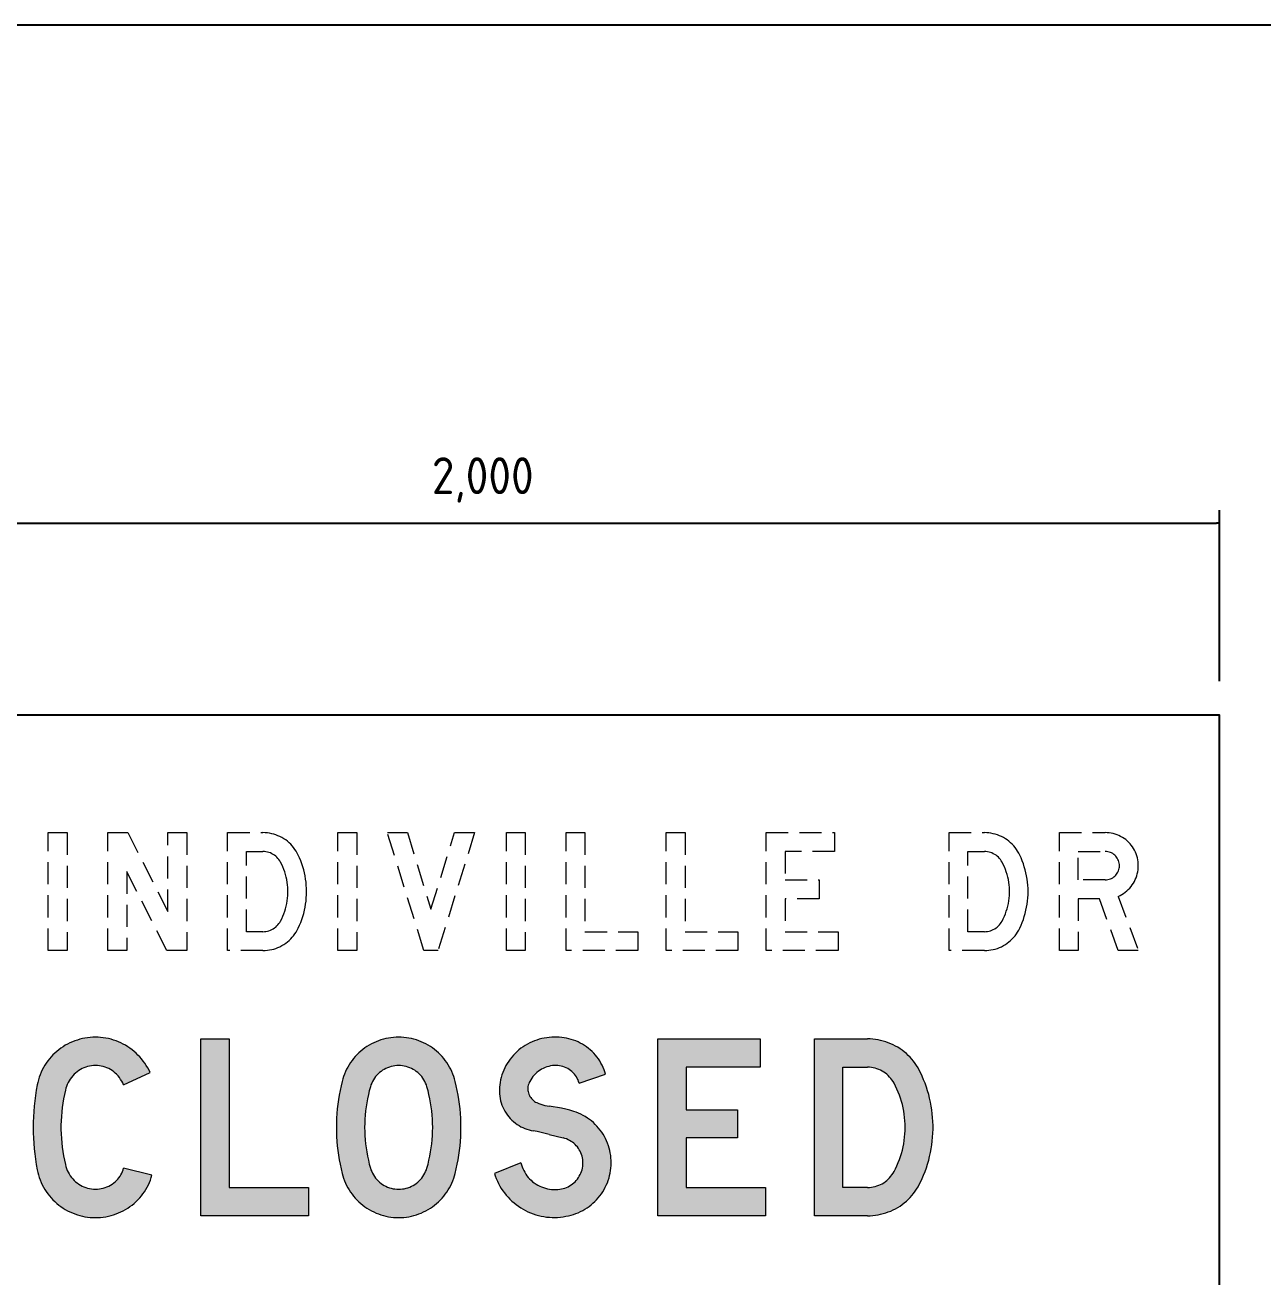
# Model space of a CAD drawing. Extents: x 0 to 420, y 0 to 297.
# Drawn here: x 211.3 to 295.3, y 207.5 to 292.5 of the extents above; entities that cross this region are included whole.
import ezdxf
from ezdxf.enums import TextEntityAlignment as Align

# ---------------------------------------------------------------- set-up
doc = ezdxf.new("R2010")
doc.units = 0
doc.header["$LTSCALE"] = 12
doc.header["$MEASUREMENT"] = 0
doc.header["$PDSIZE"] = 4
doc.linetypes.add('HIDDEN2', pattern=[0.1875, 0.125, -0.0625])
doc.layers.get('0').update_dxf_attribs({"linetype": 'CONTINUOUS'})
doc.layers.get('DEFPOINTS').update_dxf_attribs({"linetype": 'CONTINUOUS'})
for name, color, linetype in [('L25', 1, 'CONTINUOUS'), ('L35', 3, 'CONTINUOUS'), ('T25', 1, 'CONTINUOUS'), ('TBLK18', 4, 'CONTINUOUS'), ('TBLK25', 1, 'CONTINUOUS'), ('TBLK35', 3, 'CONTINUOUS'), ('TBLK50', 7, 'CONTINUOUS')]:
    doc.layers.add(name, color=color, linetype=linetype)
doc.styles.add('ISO', font='iso')
doc.dimstyles.new('SIGNSDIM-20', dxfattribs={"dimtxt": 2.5, "dimasz": 0.2, "dimexe": 1.5, "dimexo": 2, "dimgap": 1.5, "dimtad": 1, "dimdec": 0, "dimlfac": 20, "dimrnd": 1, "dimdsep": 46, "dimlunit": 6, "dimtxsty": 'ISO', "dimblk": 'SGNDIM', "dimcen": 2.5, "dimse1": 1, "dimse2": 1, "dimadec": 0, "dimazin": 0, "dimtfac": 1, "dimtdec": 0, "dimtix": 1, "dimtmove": 0, "dimatfit": 3, "dimldrblk": 'SGNDIM', "dimfxl": 0, "dimtolj": 1, "dimtzin": 0, "dimarcsym": 0})

# ---------------------------------------------------------------- blocks, each defined once
blk = doc.blocks.new('SGNDIM')
for p, q in [((0, 4.5), (0, -4.5)), ((0, 0), (-1, 0))]:
    blk.add_line(p, q)
blk = doc.blocks.new('*D52')
at = {"layer": 'DEFPOINTS', "color": 0}
for p in [(292.34, 258.688), (192.34, 245.688), (292.34, 245.688)]:
    blk.add_point(p, dxfattribs=at)
at = {"layer": 'T25', "color": 0, "lineweight": -2}
blk.add_line((192.54, 258.688), (292.14, 258.688), dxfattribs=at)
at = {"layer": 'T25', "color": 0, "lineweight": -2, "xscale": 0.2, "yscale": 0.2, "zscale": 0.2, "rotation": 180}
blk.add_blockref('SGNDIM', (192.34, 258.688), dxfattribs=at)
at = {"layer": 'T25', "color": 0, "lineweight": -2, "xscale": 0.2, "yscale": 0.2, "zscale": 0.2}
blk.add_blockref('SGNDIM', (292.34, 258.688), dxfattribs=at)
at = {"layer": 'T25', "color": 0, "insert": (242.34, 261.626), "char_height": 2.5, "attachment_point": 5, "style": 'ISO'}
blk.add_mtext('\\A1;2,000', dxfattribs=at)
blk = doc.blocks.new('A3BBLK')
at = {"layer": 'TBLK50'}
blk.add_line((415.5, 292.5), (13, 292.5), dxfattribs=at)
blk = doc.blocks.new('a3_in_vtblk_trial')
blk.add_blockref('A3BBLK', (0, 0))
at = {"layer": 'TBLK18', "style": 'ISO'}
blk.add_attdef('MR_DIRECTORATE', text='', height=1.5, dxfattribs=at).set_placement((381.5, 67.119), align=Align.CENTER)
for tag, p in [('STREET_NAME', (355.514, 61.1)), ('SUBURB_POSTCODE', (388.488, 61.1)), ('TELEPHONE_NO.', (368.306, 58.836)), ('FAX_NO.', (393.555, 58.836))]:
    blk.add_attdef(tag, p, '', height=1.5, dxfattribs=at)
at = {"layer": 'TBLK25', "style": 'ISO'}
for tag, height, p in [('MR_BRANCH', 2, (381.5, 64.199)), ('ROAD_SECTION', 1.75, (384.5, 29.162)), ('SLK', 1.75, (384.5, 26.108)), ('CHAINAGE', 1.75, (384.5, 19.205)), ('DRG_TYPE_03', 1.75, (360.514, 11.498)), ('DRG_TYPE_02', 1.75, (360.514, 8.361)), ('DRG_TYPE_01', 1.75, (360.3, 5.421))]:
    blk.add_attdef(tag, text='', height=height, dxfattribs=at).set_placement(p, align=Align.CENTER)
for tag, p, height in [('FILE_NUMBER', (371.773, 53.237), 2.5), ('DESIGNED_/_DRAWN', (371.773, 48.487), 2), ('DATE', (405.683, 48.487), 2), ('VERIFIED', (371.773, 43.487), 2), ('DATE', (405.683, 43.404), 2), ('APPROVED', (371.773, 38.487), 2), ('DATE', (405.683, 38.392), 2), ('LOCAL_AUTHORITY', (370.48, 16.733), 1.25)]:
    blk.add_attdef(tag, p, '', height=height, dxfattribs=at)
at = {"layer": 'TBLK35', "style": 'ISO', "width": 0.9}
for tag, p in [('ROAD_PROJECT&NUMBER', (384.5, 32.231)), ('DRAWING_DESCRIPTION', (384.5, 22.288))]:
    blk.add_attdef(tag, text='', height=2.5, dxfattribs=at).set_placement(p, align=Align.CENTER)
at = {"layer": 'TBLK50', "style": 'ISO'}
blk.add_attdef('DRG_NUMBER', (370.5, 6.021), '', height=5, dxfattribs=at)

msp = doc.modelspace()

# ---------------------------------------------------------------- hatches: boundary and pattern name
at = {"layer": 'L25'}
h = msp.add_hatch(color=256, dxfattribs=at)
h.paths.add_polyline_path([(223.205, 223.691), (225.12, 223.691), (225.12, 213.613), (230.521, 213.613), (230.521, 211.692), (223.205, 211.692)])
h.paths.add_polyline_path([(254.225, 223.691), (261.183, 223.691), (261.183, 221.775), (256.147, 221.775), (256.147, 218.89), (259.625, 218.89), (259.625, 216.974), (256.147, 216.974), (256.147, 213.613), (261.541, 213.613), (261.541, 211.692), (254.225, 211.692)])
h.paths.add_polyline_path([(216.047, 223.814), (215.865, 223.809), (215.689, 223.797), (215.513, 223.779), (215.336, 223.75), (215.16, 223.714), (214.99, 223.673), (214.819, 223.62), (214.649, 223.568), (214.484, 223.497), (214.32, 223.427), (214.161, 223.35), (214.003, 223.262), (213.85, 223.168), (213.703, 223.068), (213.562, 222.962), (213.421, 222.851), (213.286, 222.733), (213.162, 222.61), (213.039, 222.475), (212.921, 222.339), (212.81, 222.198), (212.704, 222.052), (212.61, 221.905), (212.516, 221.746), (212.434, 221.587), (212.357, 221.429), (212.287, 221.258), (212.228, 221.094), (212.175, 220.923), (212.128, 220.747), (212.087, 220.571), (212.028, 220.218), (211.969, 219.86), (211.922, 219.501), (211.887, 219.137), (211.858, 218.778), (211.834, 218.414), (211.823, 218.056), (211.817, 217.691), (211.823, 217.333), (211.834, 216.969), (211.858, 216.61), (211.887, 216.246), (211.922, 215.887), (211.969, 215.529), (212.028, 215.17), (212.087, 214.812), (212.128, 214.636), (212.175, 214.465), (212.228, 214.295), (212.287, 214.125), (212.357, 213.96), (212.434, 213.795), (212.516, 213.637), (212.61, 213.484), (212.704, 213.331), (212.81, 213.184), (212.921, 213.043), (213.039, 212.908), (213.162, 212.779), (213.286, 212.655), (213.421, 212.532), (213.562, 212.42), (213.703, 212.315), (213.85, 212.215), (214.003, 212.121), (214.161, 212.038), (214.32, 211.956), (214.484, 211.886), (214.649, 211.821), (214.819, 211.762), (214.99, 211.715), (215.16, 211.668), (215.336, 211.633), (215.513, 211.609), (215.689, 211.586), (215.865, 211.574), (216.047, 211.574), (216.224, 211.574), (216.4, 211.586), (216.582, 211.609), (216.759, 211.633), (216.929, 211.668), (217.105, 211.715), (217.276, 211.762), (217.446, 211.821), (217.611, 211.886), (217.775, 211.956), (217.934, 212.038), (218.087, 212.121), (218.239, 212.215), (218.386, 212.315), (218.533, 212.42), (218.668, 212.532), (218.803, 212.655), (218.933, 212.779), (219.05, 212.908), (219.168, 213.043), (219.274, 213.184), (219.373, 213.325), (219.473, 213.478), (219.556, 213.631), (219.638, 213.79), (219.714, 213.948), (219.779, 214.113), (219.832, 214.283), (219.885, 214.454), (217.963, 214.935), (217.928, 214.818), (217.887, 214.7), (217.84, 214.589), (217.781, 214.483), (217.716, 214.377), (217.646, 214.277), (217.569, 214.183), (217.487, 214.095), (217.387, 214.001), (217.287, 213.919), (217.176, 213.842), (217.064, 213.772), (216.947, 213.707), (216.823, 213.649), (216.7, 213.602), (216.57, 213.566), (216.441, 213.537), (216.312, 213.513), (216.177, 213.496), (216.047, 213.496), (215.912, 213.496), (215.783, 213.513), (215.648, 213.537), (215.519, 213.566), (215.389, 213.602), (215.266, 213.649), (215.148, 213.707), (215.031, 213.772), (214.913, 213.842), (214.808, 213.919), (214.702, 214.001), (214.608, 214.095), (214.514, 214.195), (214.42, 214.301), (214.338, 214.412), (214.267, 214.53), (214.196, 214.653), (214.138, 214.777), (214.085, 214.906), (214.044, 215.041), (214.008, 215.17), (213.944, 215.464), (213.885, 215.758), (213.832, 216.052), (213.791, 216.352), (213.762, 216.645), (213.738, 216.945), (213.721, 217.245), (213.709, 217.544), (213.709, 217.844), (213.721, 218.144), (213.738, 218.438), (213.762, 218.737), (213.791, 219.037), (213.832, 219.331), (213.885, 219.625), (213.944, 219.918), (214.008, 220.212), (214.044, 220.347), (214.085, 220.477), (214.138, 220.606), (214.196, 220.735), (214.267, 220.853), (214.338, 220.97), (214.42, 221.082), (214.514, 221.194), (214.608, 221.293), (214.702, 221.382), (214.808, 221.47), (214.913, 221.546), (215.031, 221.617), (215.148, 221.681), (215.266, 221.734), (215.389, 221.781), (215.519, 221.822), (215.648, 221.852), (215.783, 221.875), (215.912, 221.887), (216.047, 221.893), (216.177, 221.887), (216.312, 221.875), (216.441, 221.852), (216.57, 221.822), (216.7, 221.781), (216.823, 221.734), (216.947, 221.681), (217.064, 221.617), (217.176, 221.546), (217.287, 221.47), (217.387, 221.382), (217.487, 221.293), (217.581, 221.188), (217.675, 221.076), (217.757, 220.953), (217.834, 220.829), (217.904, 220.706), (217.963, 220.571), (219.761, 221.411), (219.685, 221.576), (219.597, 221.734), (219.497, 221.893), (219.397, 222.046), (219.291, 222.193), (219.18, 222.334), (219.056, 222.475), (218.933, 222.604), (218.803, 222.733), (218.668, 222.851), (218.533, 222.962), (218.386, 223.068), (218.239, 223.168), (218.087, 223.262), (217.934, 223.35), (217.775, 223.427), (217.611, 223.497), (217.446, 223.568), (217.276, 223.62), (217.105, 223.673), (216.929, 223.714), (216.759, 223.75), (216.582, 223.779), (216.4, 223.797), (216.224, 223.809)])
h.paths.add_polyline_path([(236.632, 221.893), (236.503, 221.887), (236.373, 221.875), (236.25, 221.852), (236.126, 221.822), (236.003, 221.787), (235.88, 221.74), (235.762, 221.693), (235.651, 221.628), (235.539, 221.564), (235.433, 221.487), (235.333, 221.411), (235.239, 221.323), (235.151, 221.229), (235.069, 221.135), (234.992, 221.029), (234.922, 220.923), (234.857, 220.812), (234.804, 220.694), (234.751, 220.577), (234.716, 220.453), (234.64, 220.183), (234.575, 219.913), (234.516, 219.636), (234.464, 219.36), (234.422, 219.084), (234.387, 218.808), (234.358, 218.532), (234.34, 218.25), (234.328, 217.973), (234.322, 217.691), (234.328, 217.415), (234.34, 217.133), (234.358, 216.857), (234.387, 216.575), (234.422, 216.299), (234.464, 216.023), (234.516, 215.746), (234.575, 215.476), (234.64, 215.2), (234.716, 214.935), (234.751, 214.812), (234.804, 214.695), (234.857, 214.577), (234.922, 214.465), (234.992, 214.354), (235.069, 214.254), (235.151, 214.154), (235.239, 214.06), (235.333, 213.978), (235.433, 213.895), (235.539, 213.819), (235.651, 213.754), (235.762, 213.696), (235.88, 213.643), (236.003, 213.596), (236.126, 213.56), (236.25, 213.531), (236.373, 213.513), (236.503, 213.496), (236.632, 213.496), (236.761, 213.496), (236.89, 213.513), (237.014, 213.531), (237.137, 213.56), (237.261, 213.596), (237.384, 213.643), (237.502, 213.696), (237.613, 213.754), (237.725, 213.819), (237.831, 213.895), (237.93, 213.978), (238.025, 214.06), (238.113, 214.154), (238.195, 214.254), (238.271, 214.354), (238.342, 214.465), (238.406, 214.577), (238.459, 214.695), (238.512, 214.812), (238.553, 214.935), (238.624, 215.2), (238.689, 215.476), (238.747, 215.746), (238.8, 216.023), (238.841, 216.299), (238.877, 216.575), (238.906, 216.857), (238.924, 217.133), (238.935, 217.415), (238.941, 217.691), (238.935, 217.973), (238.924, 218.25), (238.906, 218.532), (238.877, 218.808), (238.841, 219.084), (238.8, 219.36), (238.747, 219.636), (238.689, 219.913), (238.624, 220.183), (238.553, 220.453), (238.512, 220.577), (238.459, 220.694), (238.406, 220.812), (238.342, 220.923), (238.271, 221.029), (238.195, 221.135), (238.113, 221.229), (238.025, 221.323), (237.93, 221.411), (237.831, 221.487), (237.725, 221.564), (237.613, 221.628), (237.502, 221.693), (237.384, 221.74), (237.261, 221.787), (237.137, 221.822), (237.014, 221.852), (236.89, 221.875), (236.761, 221.887)], flags=16)
h.paths.add_polyline_path([(236.632, 223.814), (236.456, 223.809), (236.285, 223.797), (236.109, 223.779), (235.933, 223.756), (235.762, 223.72), (235.592, 223.679), (235.427, 223.626), (235.263, 223.573), (235.098, 223.509), (234.94, 223.438), (234.781, 223.356), (234.628, 223.274), (234.481, 223.18), (234.334, 223.08), (234.193, 222.98), (234.058, 222.868), (233.929, 222.751), (233.805, 222.627), (233.682, 222.498), (233.57, 222.369), (233.465, 222.228), (233.359, 222.087), (233.265, 221.94), (233.177, 221.787), (233.094, 221.634), (233.024, 221.476), (232.953, 221.311), (232.895, 221.147), (232.842, 220.982), (232.795, 220.812), (232.718, 220.506), (232.654, 220.201), (232.595, 219.889), (232.542, 219.578), (232.501, 219.266), (232.466, 218.949), (232.436, 218.637), (232.419, 218.326), (232.407, 218.009), (232.401, 217.691), (232.407, 217.38), (232.419, 217.063), (232.436, 216.745), (232.466, 216.434), (232.501, 216.122), (232.542, 215.811), (232.595, 215.5), (232.654, 215.188), (232.718, 214.877), (232.795, 214.571), (232.842, 214.407), (232.895, 214.236), (232.953, 214.072), (233.024, 213.913), (233.094, 213.754), (233.177, 213.596), (233.265, 213.449), (233.359, 213.302), (233.465, 213.155), (233.57, 213.02), (233.682, 212.885), (233.805, 212.755), (233.929, 212.638), (234.058, 212.52), (234.193, 212.409), (234.334, 212.303), (234.481, 212.203), (234.628, 212.115), (234.781, 212.027), (234.94, 211.95), (235.098, 211.88), (235.263, 211.815), (235.427, 211.756), (235.592, 211.709), (235.762, 211.668), (235.933, 211.633), (236.109, 211.604), (236.285, 211.586), (236.456, 211.574), (236.632, 211.574), (236.808, 211.574), (236.984, 211.586), (237.155, 211.604), (237.331, 211.633), (237.502, 211.668), (237.672, 211.709), (237.836, 211.756), (238.001, 211.815), (238.166, 211.88), (238.324, 211.95), (238.483, 212.027), (238.636, 212.115), (238.783, 212.203), (238.929, 212.303), (239.07, 212.409), (239.206, 212.52), (239.335, 212.638), (239.458, 212.755), (239.582, 212.885), (239.693, 213.02), (239.799, 213.155), (239.905, 213.302), (239.999, 213.449), (240.087, 213.596), (240.169, 213.754), (240.246, 213.913), (240.31, 214.072), (240.369, 214.236), (240.422, 214.407), (240.469, 214.571), (240.545, 214.877), (240.61, 215.188), (240.669, 215.5), (240.722, 215.811), (240.763, 216.122), (240.798, 216.434), (240.827, 216.745), (240.845, 217.063), (240.857, 217.38), (240.863, 217.691), (240.857, 218.009), (240.845, 218.326), (240.827, 218.637), (240.798, 218.949), (240.763, 219.266), (240.722, 219.578), (240.669, 219.889), (240.61, 220.201), (240.545, 220.506), (240.469, 220.812), (240.422, 220.982), (240.369, 221.147), (240.31, 221.311), (240.246, 221.476), (240.169, 221.634), (240.087, 221.787), (239.999, 221.94), (239.905, 222.087), (239.799, 222.228), (239.693, 222.369), (239.582, 222.498), (239.458, 222.627), (239.335, 222.751), (239.206, 222.868), (239.07, 222.98), (238.929, 223.08), (238.783, 223.18), (238.636, 223.274), (238.483, 223.356), (238.324, 223.438), (238.166, 223.509), (238.001, 223.573), (237.836, 223.626), (237.672, 223.679), (237.502, 223.72), (237.331, 223.756), (237.155, 223.779), (236.984, 223.797), (236.808, 223.809)])
h.paths.add_polyline_path([(248.884, 220.694), (250.682, 221.293), (250.635, 221.452), (250.576, 221.605), (250.511, 221.758), (250.441, 221.91), (250.365, 222.052), (250.282, 222.198), (250.188, 222.334), (250.088, 222.469), (249.988, 222.598), (249.877, 222.721), (249.759, 222.839), (249.636, 222.951), (249.512, 223.056), (249.377, 223.156), (249.242, 223.25), (249.101, 223.338), (248.96, 223.415), (248.813, 223.491), (248.66, 223.556), (248.508, 223.615), (248.349, 223.667), (248.19, 223.709), (248.026, 223.75), (247.867, 223.773), (247.703, 223.797), (247.538, 223.809), (247.368, 223.814), (247.203, 223.814), (247.033, 223.809), (246.856, 223.797), (246.686, 223.779), (246.516, 223.75), (246.345, 223.714), (246.175, 223.673), (246.01, 223.62), (245.846, 223.562), (245.687, 223.497), (245.528, 223.427), (245.376, 223.344), (245.223, 223.256), (245.076, 223.162), (244.935, 223.062), (244.8, 222.951), (244.671, 222.839), (244.547, 222.716), (244.424, 222.592), (244.312, 222.463), (244.2, 222.322), (244.101, 222.181), (244.006, 222.034), (243.918, 221.887), (243.842, 221.734), (243.766, 221.576), (243.701, 221.411), (243.642, 221.252), (243.589, 221.082), (243.548, 220.917), (243.513, 220.747), (243.489, 220.571), (243.472, 220.418), (243.466, 220.265), (243.466, 220.112), (243.472, 219.96), (243.489, 219.807), (243.519, 219.654), (243.548, 219.501), (243.595, 219.354), (243.642, 219.207), (243.701, 219.066), (243.771, 218.925), (243.842, 218.79), (243.924, 218.661), (244.012, 218.532), (244.106, 218.414), (244.212, 218.297), (244.318, 218.185), (244.435, 218.085), (244.553, 217.985), (244.676, 217.897), (244.806, 217.815), (244.935, 217.738), (245.064, 217.674), (245.199, 217.615), (245.34, 217.562), (245.481, 217.521), (245.622, 217.48), (245.763, 217.45), (246.04, 217.403), (246.31, 217.345), (246.58, 217.28), (246.845, 217.215), (247.327, 217.086), (247.803, 216.974), (247.914, 216.945), (248.026, 216.904), (248.132, 216.857), (248.237, 216.81), (248.337, 216.745), (248.431, 216.681), (248.525, 216.61), (248.608, 216.534), (248.69, 216.451), (248.766, 216.363), (248.837, 216.269), (248.895, 216.169), (248.954, 216.07), (249.001, 215.964), (249.042, 215.852), (249.078, 215.746), (249.107, 215.629), (249.125, 215.517), (249.136, 215.4), (249.136, 215.282), (249.136, 215.17), (249.125, 215.053), (249.107, 214.935), (249.078, 214.818), (249.042, 214.706), (249.001, 214.595), (248.954, 214.489), (248.895, 214.383), (248.831, 214.283), (248.766, 214.189), (248.69, 214.095), (248.608, 214.007), (248.519, 213.931), (248.431, 213.854), (248.331, 213.784), (248.231, 213.719), (248.132, 213.666), (248.02, 213.613), (247.908, 213.572), (247.797, 213.537), (247.679, 213.513), (247.567, 213.496), (247.426, 213.478), (247.285, 213.472), (247.144, 213.472), (247.003, 213.484), (246.868, 213.502), (246.727, 213.525), (246.592, 213.56), (246.463, 213.602), (246.328, 213.649), (246.204, 213.707), (246.075, 213.772), (245.957, 213.842), (245.84, 213.925), (245.728, 214.007), (245.622, 214.101), (245.523, 214.201), (245.429, 214.301), (245.34, 214.412), (245.264, 214.524), (245.188, 214.647), (245.123, 214.771), (245.058, 214.894), (245.005, 215.024), (244.964, 215.159), (244.929, 215.294), (243.131, 214.571), (243.19, 214.395), (243.254, 214.219), (243.331, 214.048), (243.413, 213.878), (243.501, 213.713), (243.601, 213.555), (243.707, 213.396), (243.813, 213.243), (243.93, 213.096), (244.059, 212.955), (244.189, 212.82), (244.324, 212.691), (244.465, 212.567), (244.612, 212.45), (244.765, 212.344), (244.917, 212.238), (245.082, 212.138), (245.246, 212.05), (245.411, 211.968), (245.587, 211.897), (245.763, 211.827), (245.94, 211.768), (246.122, 211.715), (246.304, 211.674), (246.486, 211.639), (246.674, 211.609), (246.862, 211.592), (247.044, 211.58), (247.233, 211.58), (247.421, 211.586), (247.609, 211.604), (247.797, 211.621), (247.979, 211.657), (248.167, 211.692), (248.331, 211.733), (248.496, 211.786), (248.655, 211.839), (248.813, 211.903), (248.972, 211.974), (249.125, 212.05), (249.272, 212.138), (249.418, 212.232), (249.56, 212.326), (249.695, 212.432), (249.824, 212.544), (249.947, 212.661), (250.071, 212.785), (250.182, 212.914), (250.288, 213.043), (250.394, 213.184), (250.488, 213.325), (250.576, 213.472), (250.658, 213.625), (250.729, 213.778), (250.799, 213.936), (250.858, 214.095), (250.911, 214.26), (250.952, 214.424), (250.993, 214.595), (251.023, 214.765), (251.04, 214.935), (251.058, 215.106), (251.058, 215.276), (251.058, 215.447), (251.046, 215.617), (251.029, 215.787), (250.999, 215.958), (250.964, 216.122), (250.923, 216.293), (250.87, 216.451), (250.817, 216.616), (250.746, 216.775), (250.676, 216.927), (250.594, 217.08), (250.511, 217.227), (250.417, 217.368), (250.318, 217.509), (250.206, 217.644), (250.094, 217.774), (249.977, 217.897), (249.853, 218.015), (249.718, 218.126), (249.583, 218.226), (249.448, 218.326), (249.301, 218.42), (249.154, 218.502), (249.001, 218.585), (248.843, 218.655), (248.684, 218.72), (248.525, 218.773), (248.249, 218.855), (247.973, 218.925), (247.691, 218.99), (247.415, 219.049), (247.127, 219.096), (246.845, 219.131), (246.704, 219.155), (246.557, 219.184), (246.416, 219.219), (246.275, 219.266), (246.14, 219.313), (246.004, 219.372), (245.928, 219.413), (245.852, 219.46), (245.781, 219.513), (245.711, 219.578), (245.652, 219.642), (245.599, 219.713), (245.546, 219.783), (245.505, 219.866), (245.47, 219.948), (245.44, 220.03), (245.423, 220.118), (245.405, 220.206), (245.399, 220.295), (245.405, 220.389), (245.411, 220.477), (245.429, 220.565), (245.458, 220.647), (245.487, 220.729), (245.528, 220.812), (245.593, 220.923), (245.664, 221.035), (245.74, 221.141), (245.828, 221.235), (245.916, 221.329), (246.016, 221.417), (246.116, 221.499), (246.228, 221.57), (246.339, 221.64), (246.451, 221.699), (246.574, 221.752), (246.692, 221.793), (246.821, 221.828), (246.945, 221.858), (247.074, 221.881), (247.203, 221.893), (247.321, 221.893), (247.438, 221.893), (247.556, 221.875), (247.673, 221.852), (247.785, 221.822), (247.897, 221.787), (248.002, 221.74), (248.108, 221.687), (248.208, 221.623), (248.302, 221.558), (248.396, 221.482), (248.478, 221.399), (248.561, 221.311), (248.631, 221.217), (248.696, 221.123), (248.754, 221.017), (248.807, 220.912), (248.848, 220.806)])
h.paths.add_polyline_path([(268.463, 213.613), (266.783, 213.613), (266.783, 221.775), (268.463, 221.775), (268.593, 221.769), (268.722, 221.758), (268.845, 221.734), (268.974, 221.705), (269.098, 221.67), (269.221, 221.623), (269.339, 221.57), (269.45, 221.511), (269.562, 221.446), (269.674, 221.376), (269.774, 221.293), (269.868, 221.205), (269.962, 221.111), (270.044, 221.017), (270.12, 220.912), (270.197, 220.806), (270.261, 220.694), (270.361, 220.494), (270.455, 220.295), (270.543, 220.089), (270.626, 219.877), (270.702, 219.666), (270.767, 219.454), (270.826, 219.237), (270.873, 219.019), (270.92, 218.802), (270.955, 218.585), (270.978, 218.361), (271.002, 218.138), (271.014, 217.915), (271.014, 217.691), (271.014, 217.468), (271.002, 217.245), (270.978, 217.021), (270.955, 216.804), (270.92, 216.581), (270.873, 216.363), (270.826, 216.146), (270.767, 215.929), (270.702, 215.717), (270.626, 215.505), (270.543, 215.3), (270.455, 215.094), (270.361, 214.888), (270.261, 214.695), (270.197, 214.583), (270.12, 214.471), (270.044, 214.371), (269.962, 214.271), (269.868, 214.177), (269.774, 214.095), (269.674, 214.013), (269.562, 213.936), (269.45, 213.872), (269.339, 213.813), (269.221, 213.76), (269.098, 213.719), (268.974, 213.678), (268.845, 213.649), (268.722, 213.631), (268.593, 213.619)], flags=16)
h.paths.add_polyline_path([(268.463, 211.692), (264.861, 211.692), (264.861, 223.691), (268.463, 223.691), (268.64, 223.691), (268.822, 223.679), (268.998, 223.656), (269.174, 223.626), (269.351, 223.591), (269.527, 223.55), (269.697, 223.497), (269.868, 223.438), (270.038, 223.368), (270.197, 223.297), (270.361, 223.215), (270.514, 223.127), (270.667, 223.027), (270.814, 222.927), (270.955, 222.815), (271.096, 222.698), (271.225, 222.575), (271.354, 222.451), (271.472, 222.316), (271.589, 222.175), (271.695, 222.034), (271.795, 221.881), (271.889, 221.728), (271.977, 221.576), (272.06, 221.411), (272.171, 221.17), (272.271, 220.929), (272.371, 220.682), (272.459, 220.43), (272.541, 220.177), (272.612, 219.924), (272.677, 219.666), (272.735, 219.407), (272.782, 219.143), (272.823, 218.884), (272.859, 218.62), (272.882, 218.355), (272.9, 218.091), (272.906, 217.827), (272.906, 217.562), (272.9, 217.298), (272.882, 217.027), (272.859, 216.763), (272.823, 216.504), (272.782, 216.24), (272.735, 215.981), (272.677, 215.723), (272.612, 215.464), (272.541, 215.206), (272.459, 214.953), (272.371, 214.706), (272.271, 214.459), (272.171, 214.213), (272.06, 213.972), (271.977, 213.813), (271.889, 213.654), (271.795, 213.502), (271.695, 213.355), (271.589, 213.208), (271.472, 213.073), (271.354, 212.938), (271.225, 212.808), (271.096, 212.685), (270.955, 212.573), (270.814, 212.462), (270.667, 212.356), (270.514, 212.262), (270.361, 212.174), (270.197, 212.091), (270.038, 212.015), (269.868, 211.95), (269.697, 211.886), (269.527, 211.839), (269.351, 211.792), (269.174, 211.756), (268.998, 211.727), (268.822, 211.709), (268.64, 211.698)])

# ---------------------------------------------------------------- linework, layer by layer
at = {"color": 3, "lineweight": 0}
for points in [[(216.047, 223.814), (215.865, 223.809), (215.689, 223.797), (215.513, 223.779), (215.336, 223.75), (215.16, 223.714), (214.99, 223.673), (214.819, 223.62), (214.649, 223.568), (214.484, 223.497), (214.32, 223.427), (214.161, 223.35), (214.003, 223.262), (213.85, 223.168), (213.703, 223.068), (213.562, 222.962), (213.421, 222.851), (213.286, 222.733), (213.162, 222.61), (213.039, 222.475), (212.921, 222.339), (212.81, 222.198), (212.704, 222.052), (212.61, 221.905), (212.516, 221.746), (212.434, 221.587), (212.357, 221.429), (212.287, 221.258), (212.228, 221.094), (212.175, 220.923), (212.128, 220.747), (212.087, 220.571), (212.028, 220.218), (211.969, 219.86), (211.922, 219.501), (211.887, 219.137), (211.858, 218.778), (211.834, 218.414), (211.823, 218.056), (211.817, 217.691), (211.823, 217.333), (211.834, 216.969), (211.858, 216.61), (211.887, 216.246), (211.922, 215.887), (211.969, 215.529), (212.028, 215.17), (212.087, 214.812), (212.128, 214.636), (212.175, 214.465), (212.228, 214.295), (212.287, 214.125), (212.357, 213.96), (212.434, 213.795), (212.516, 213.637), (212.61, 213.484), (212.704, 213.331), (212.81, 213.184), (212.921, 213.043), (213.039, 212.908), (213.162, 212.779), (213.286, 212.655), (213.421, 212.532), (213.562, 212.42), (213.703, 212.315), (213.85, 212.215), (214.003, 212.121), (214.161, 212.038), (214.32, 211.956), (214.484, 211.886), (214.649, 211.821), (214.819, 211.762), (214.99, 211.715), (215.16, 211.668), (215.336, 211.633), (215.513, 211.609), (215.689, 211.586), (215.865, 211.574), (216.047, 211.574), (216.224, 211.574), (216.4, 211.586), (216.582, 211.609), (216.759, 211.633), (216.929, 211.668), (217.105, 211.715), (217.276, 211.762), (217.446, 211.821), (217.611, 211.886), (217.775, 211.956), (217.934, 212.038), (218.087, 212.121), (218.239, 212.215), (218.386, 212.315), (218.533, 212.42), (218.668, 212.532), (218.803, 212.655), (218.933, 212.779), (219.05, 212.908), (219.168, 213.043), (219.274, 213.184), (219.373, 213.325), (219.473, 213.478), (219.556, 213.631), (219.638, 213.79), (219.714, 213.948), (219.779, 214.113), (219.832, 214.283), (219.885, 214.454), (217.963, 214.935)], [(218.803, 222.733), (218.668, 222.851), (218.533, 222.962), (218.386, 223.068), (218.239, 223.168), (218.087, 223.262), (217.934, 223.35), (217.775, 223.427), (217.611, 223.497), (217.446, 223.568), (217.276, 223.62), (217.105, 223.673), (216.929, 223.714), (216.759, 223.75), (216.582, 223.779), (216.4, 223.797), (216.224, 223.809), (216.047, 223.814)], [(223.205, 223.691), (225.12, 223.691), (225.12, 213.613), (230.521, 213.613), (230.521, 211.692), (223.205, 211.692), (223.205, 223.691), (223.205, 223.691)], [(236.632, 223.814), (236.456, 223.809), (236.285, 223.797), (236.109, 223.779), (235.933, 223.756), (235.762, 223.72), (235.592, 223.679), (235.427, 223.626), (235.263, 223.573), (235.098, 223.509), (234.94, 223.438), (234.781, 223.356), (234.628, 223.274), (234.481, 223.18), (234.334, 223.08), (234.193, 222.98), (234.058, 222.868), (233.929, 222.751), (233.805, 222.627), (233.682, 222.498), (233.57, 222.369), (233.465, 222.228), (233.359, 222.087), (233.265, 221.94), (233.177, 221.787), (233.094, 221.634), (233.024, 221.476), (232.953, 221.311), (232.895, 221.147), (232.842, 220.982), (232.795, 220.812)], [(240.469, 220.812), (240.422, 220.982), (240.369, 221.147), (240.31, 221.311), (240.246, 221.476), (240.169, 221.634), (240.087, 221.787), (239.999, 221.94), (239.905, 222.087), (239.799, 222.228), (239.693, 222.369), (239.582, 222.498), (239.458, 222.627), (239.335, 222.751), (239.206, 222.868), (239.07, 222.98), (238.929, 223.08), (238.783, 223.18), (238.636, 223.274), (238.483, 223.356), (238.324, 223.438), (238.166, 223.509), (238.001, 223.573), (237.836, 223.626), (237.672, 223.679), (237.502, 223.72), (237.331, 223.756), (237.155, 223.779), (236.984, 223.797), (236.808, 223.809), (236.632, 223.814)], [(247.203, 223.814), (247.033, 223.809), (246.856, 223.797), (246.686, 223.779), (246.516, 223.75), (246.345, 223.714), (246.175, 223.673), (246.01, 223.62), (245.846, 223.562), (245.687, 223.497), (245.528, 223.427), (245.376, 223.344), (245.223, 223.256), (245.076, 223.162), (244.935, 223.062), (244.8, 222.951), (244.671, 222.839), (244.547, 222.716), (244.424, 222.592), (244.312, 222.463), (244.2, 222.322), (244.101, 222.181), (244.006, 222.034), (243.918, 221.887), (243.842, 221.734), (243.766, 221.576), (243.701, 221.411), (243.642, 221.252), (243.589, 221.082), (243.548, 220.917), (243.513, 220.747), (243.489, 220.571), (243.472, 220.418), (243.466, 220.265), (243.466, 220.112), (243.472, 219.96), (243.489, 219.807), (243.519, 219.654), (243.548, 219.501), (243.595, 219.354), (243.642, 219.207), (243.701, 219.066), (243.771, 218.925), (243.842, 218.79), (243.924, 218.661), (244.012, 218.532), (244.106, 218.414), (244.212, 218.297), (244.318, 218.185), (244.435, 218.085), (244.553, 217.985), (244.676, 217.897), (244.806, 217.815), (244.935, 217.738), (245.064, 217.674), (245.199, 217.615), (245.34, 217.562), (245.481, 217.521), (245.622, 217.48), (245.763, 217.45)], [(248.884, 220.694), (250.682, 221.293), (250.635, 221.452), (250.576, 221.605), (250.511, 221.758), (250.441, 221.91), (250.365, 222.052), (250.282, 222.198), (250.188, 222.334), (250.088, 222.469), (249.988, 222.598), (249.877, 222.721), (249.759, 222.839), (249.636, 222.951), (249.512, 223.056), (249.377, 223.156), (249.242, 223.25), (249.101, 223.338), (248.96, 223.415), (248.813, 223.491), (248.66, 223.556), (248.508, 223.615), (248.349, 223.667), (248.19, 223.709), (248.026, 223.75), (247.867, 223.773), (247.703, 223.797), (247.538, 223.809), (247.368, 223.814), (247.203, 223.814)], [(254.225, 223.691), (261.183, 223.691), (261.183, 221.775), (256.147, 221.775), (256.147, 218.89), (259.625, 218.89), (259.625, 216.974), (256.147, 216.974), (256.147, 213.613), (261.541, 213.613), (261.541, 211.692), (254.225, 211.692), (254.225, 223.691), (254.225, 223.691)], [(264.861, 223.691), (268.463, 223.691)], [(268.463, 211.692), (264.861, 211.692), (264.861, 223.691)], [(272.06, 221.411), (271.977, 221.576), (271.889, 221.728), (271.795, 221.881), (271.695, 222.034), (271.589, 222.175), (271.472, 222.316), (271.354, 222.451), (271.225, 222.575), (271.096, 222.698), (270.955, 222.815), (270.814, 222.927), (270.667, 223.027), (270.514, 223.127), (270.361, 223.215), (270.197, 223.297), (270.038, 223.368), (269.868, 223.438), (269.697, 223.497), (269.527, 223.55), (269.351, 223.591), (269.174, 223.626), (268.998, 223.656), (268.822, 223.679), (268.64, 223.691), (268.463, 223.691)], [(219.761, 221.411), (219.685, 221.576), (219.597, 221.734), (219.497, 221.893), (219.397, 222.046), (219.291, 222.193), (219.18, 222.334), (219.056, 222.475), (218.933, 222.604), (218.803, 222.733)], [(216.047, 221.893), (215.912, 221.887), (215.783, 221.875), (215.648, 221.852), (215.519, 221.822), (215.389, 221.781), (215.266, 221.734), (215.148, 221.681), (215.031, 221.617), (214.913, 221.546), (214.808, 221.47), (214.702, 221.382), (214.608, 221.293), (214.514, 221.194), (214.42, 221.082), (214.338, 220.97), (214.267, 220.853), (214.196, 220.735), (214.138, 220.606), (214.085, 220.477), (214.044, 220.347), (214.008, 220.212), (213.944, 219.918), (213.885, 219.625), (213.832, 219.331), (213.791, 219.037), (213.762, 218.737), (213.738, 218.438), (213.721, 218.144), (213.709, 217.844), (213.709, 217.544), (213.721, 217.245), (213.738, 216.945), (213.762, 216.645), (213.791, 216.352), (213.832, 216.052), (213.885, 215.758), (213.944, 215.464), (214.008, 215.17), (214.044, 215.041), (214.085, 214.906), (214.138, 214.777), (214.196, 214.653), (214.267, 214.53), (214.338, 214.412), (214.42, 214.301), (214.514, 214.195), (214.608, 214.095), (214.702, 214.001), (214.808, 213.919), (214.913, 213.842), (215.031, 213.772), (215.148, 213.707), (215.266, 213.649), (215.389, 213.602), (215.519, 213.566), (215.648, 213.537), (215.783, 213.513), (215.912, 213.496), (216.047, 213.496), (216.177, 213.496), (216.312, 213.513), (216.441, 213.537), (216.57, 213.566), (216.7, 213.602), (216.823, 213.649), (216.947, 213.707), (217.064, 213.772), (217.176, 213.842), (217.287, 213.919), (217.387, 214.001), (217.487, 214.095), (217.569, 214.183), (217.646, 214.277), (217.716, 214.377), (217.781, 214.483), (217.84, 214.589), (217.887, 214.7), (217.928, 214.818), (217.963, 214.935)], [(217.487, 221.293), (217.387, 221.382), (217.287, 221.47), (217.176, 221.546), (217.064, 221.617), (216.947, 221.681), (216.823, 221.734), (216.7, 221.781), (216.57, 221.822), (216.441, 221.852), (216.312, 221.875), (216.177, 221.887), (216.047, 221.893)], [(236.632, 221.893), (236.503, 221.887), (236.373, 221.875), (236.25, 221.852), (236.126, 221.822), (236.003, 221.787), (235.88, 221.74), (235.762, 221.693), (235.651, 221.628), (235.539, 221.564), (235.433, 221.487), (235.333, 221.411), (235.239, 221.323), (235.151, 221.229), (235.069, 221.135), (234.992, 221.029), (234.922, 220.923), (234.857, 220.812), (234.804, 220.694), (234.751, 220.577), (234.716, 220.453)], [(238.553, 220.453), (238.512, 220.577), (238.459, 220.694), (238.406, 220.812), (238.342, 220.923), (238.271, 221.029), (238.195, 221.135), (238.113, 221.229), (238.025, 221.323), (237.93, 221.411), (237.831, 221.487), (237.725, 221.564), (237.613, 221.628), (237.502, 221.693), (237.384, 221.74), (237.261, 221.787), (237.137, 221.822), (237.014, 221.852), (236.89, 221.875), (236.761, 221.887), (236.632, 221.893)], [(247.203, 221.893), (247.074, 221.881), (246.945, 221.858), (246.821, 221.828), (246.692, 221.793), (246.574, 221.752), (246.451, 221.699), (246.339, 221.64), (246.228, 221.57), (246.116, 221.499), (246.016, 221.417), (245.916, 221.329), (245.828, 221.235), (245.74, 221.141), (245.664, 221.035), (245.593, 220.923), (245.528, 220.812)], [(248.884, 220.694), (248.848, 220.806), (248.807, 220.912), (248.754, 221.017), (248.696, 221.123), (248.631, 221.217), (248.561, 221.311), (248.478, 221.399), (248.396, 221.482), (248.302, 221.558), (248.208, 221.623), (248.108, 221.687), (248.002, 221.74), (247.897, 221.787), (247.785, 221.822), (247.673, 221.852), (247.556, 221.875), (247.438, 221.893), (247.321, 221.893), (247.203, 221.893)], [(266.783, 221.775), (268.463, 221.775)], [(268.463, 213.613), (266.783, 213.613), (266.783, 221.775)], [(270.261, 220.694), (270.197, 220.806), (270.12, 220.912), (270.044, 221.017), (269.962, 221.111), (269.868, 221.205), (269.774, 221.293), (269.674, 221.376), (269.562, 221.446), (269.45, 221.511), (269.339, 221.57), (269.221, 221.623), (269.098, 221.67), (268.974, 221.705), (268.845, 221.734), (268.722, 221.758), (268.593, 221.769), (268.463, 221.775)], [(217.963, 220.571), (217.904, 220.706), (217.834, 220.829), (217.757, 220.953), (217.675, 221.076), (217.581, 221.188), (217.487, 221.293)], [(217.963, 220.571), (219.761, 221.411)], [(272.06, 213.972), (272.171, 214.213), (272.271, 214.459), (272.371, 214.706), (272.459, 214.953), (272.541, 215.206), (272.612, 215.464), (272.677, 215.723), (272.735, 215.981), (272.782, 216.24), (272.823, 216.504), (272.859, 216.763), (272.882, 217.027), (272.9, 217.298), (272.906, 217.562), (272.906, 217.827), (272.9, 218.091), (272.882, 218.355), (272.859, 218.62), (272.823, 218.884), (272.782, 219.143), (272.735, 219.407), (272.677, 219.666), (272.612, 219.924), (272.541, 220.177), (272.459, 220.43), (272.371, 220.682), (272.271, 220.929), (272.171, 221.17), (272.06, 221.411)], [(232.795, 220.812), (232.718, 220.506), (232.654, 220.201), (232.595, 219.889), (232.542, 219.578), (232.501, 219.266), (232.466, 218.949), (232.436, 218.637), (232.419, 218.326), (232.407, 218.009), (232.401, 217.691), (232.407, 217.38), (232.419, 217.063), (232.436, 216.745), (232.466, 216.434), (232.501, 216.122), (232.542, 215.811), (232.595, 215.5), (232.654, 215.188), (232.718, 214.877), (232.795, 214.571)], [(234.716, 220.453), (234.64, 220.183), (234.575, 219.913), (234.516, 219.636), (234.464, 219.36), (234.422, 219.084), (234.387, 218.808), (234.358, 218.532), (234.34, 218.25), (234.328, 217.973), (234.322, 217.691), (234.328, 217.415), (234.34, 217.133), (234.358, 216.857), (234.387, 216.575), (234.422, 216.299), (234.464, 216.023), (234.516, 215.746), (234.575, 215.476), (234.64, 215.2), (234.716, 214.935)], [(238.553, 214.935), (238.624, 215.2), (238.689, 215.476), (238.747, 215.746), (238.8, 216.023), (238.841, 216.299), (238.877, 216.575), (238.906, 216.857), (238.924, 217.133), (238.935, 217.415), (238.941, 217.691), (238.935, 217.973), (238.924, 218.25), (238.906, 218.532), (238.877, 218.808), (238.841, 219.084), (238.8, 219.36), (238.747, 219.636), (238.689, 219.913), (238.624, 220.183), (238.553, 220.453)], [(240.469, 214.571), (240.545, 214.877), (240.61, 215.188), (240.669, 215.5), (240.722, 215.811), (240.763, 216.122), (240.798, 216.434), (240.827, 216.745), (240.845, 217.063), (240.857, 217.38), (240.863, 217.691), (240.857, 218.009), (240.845, 218.326), (240.827, 218.637), (240.798, 218.949), (240.763, 219.266), (240.722, 219.578), (240.669, 219.889), (240.61, 220.201), (240.545, 220.506), (240.469, 220.812)], [(245.528, 220.812), (245.487, 220.729), (245.458, 220.647), (245.429, 220.565), (245.411, 220.477), (245.405, 220.389), (245.399, 220.295), (245.405, 220.206), (245.423, 220.118), (245.44, 220.03), (245.47, 219.948), (245.505, 219.866), (245.546, 219.783), (245.599, 219.713), (245.652, 219.642), (245.711, 219.578), (245.781, 219.513), (245.852, 219.46), (245.928, 219.413), (246.004, 219.372)], [(270.261, 214.695), (270.361, 214.888), (270.455, 215.094), (270.543, 215.3), (270.626, 215.505), (270.702, 215.717), (270.767, 215.929), (270.826, 216.146), (270.873, 216.363), (270.92, 216.581), (270.955, 216.804), (270.978, 217.021), (271.002, 217.245), (271.014, 217.468), (271.014, 217.691), (271.014, 217.915), (271.002, 218.138), (270.978, 218.361), (270.955, 218.585), (270.92, 218.802), (270.873, 219.019), (270.826, 219.237), (270.767, 219.454), (270.702, 219.666), (270.626, 219.877), (270.543, 220.089), (270.455, 220.295), (270.361, 220.494), (270.261, 220.694)], [(246.004, 219.372), (246.14, 219.313), (246.275, 219.266), (246.416, 219.219), (246.557, 219.184), (246.704, 219.155), (246.845, 219.131)], [(244.929, 215.294), (243.131, 214.571), (243.19, 214.395), (243.254, 214.219), (243.331, 214.048), (243.413, 213.878), (243.501, 213.713), (243.601, 213.555), (243.707, 213.396), (243.813, 213.243), (243.93, 213.096), (244.059, 212.955), (244.189, 212.82), (244.324, 212.691), (244.465, 212.567), (244.612, 212.45), (244.765, 212.344), (244.917, 212.238), (245.082, 212.138), (245.246, 212.05), (245.411, 211.968), (245.587, 211.897), (245.763, 211.827), (245.94, 211.768), (246.122, 211.715), (246.304, 211.674), (246.486, 211.639), (246.674, 211.609), (246.862, 211.592), (247.044, 211.58), (247.233, 211.58), (247.421, 211.586), (247.609, 211.604), (247.797, 211.621), (247.979, 211.657), (248.167, 211.692), (248.331, 211.733), (248.496, 211.786), (248.655, 211.839), (248.813, 211.903), (248.972, 211.974), (249.125, 212.05), (249.272, 212.138), (249.418, 212.232), (249.56, 212.326), (249.695, 212.432), (249.824, 212.544), (249.947, 212.661), (250.071, 212.785), (250.182, 212.914), (250.288, 213.043), (250.394, 213.184), (250.488, 213.325), (250.576, 213.472), (250.658, 213.625), (250.729, 213.778), (250.799, 213.936), (250.858, 214.095), (250.911, 214.26), (250.952, 214.424), (250.993, 214.595), (251.023, 214.765), (251.04, 214.935), (251.058, 215.106), (251.058, 215.276), (251.058, 215.447), (251.046, 215.617), (251.029, 215.787), (250.999, 215.958), (250.964, 216.122), (250.923, 216.293), (250.87, 216.451), (250.817, 216.616), (250.746, 216.775), (250.676, 216.927), (250.594, 217.08), (250.511, 217.227), (250.417, 217.368), (250.318, 217.509), (250.206, 217.644), (250.094, 217.774), (249.977, 217.897), (249.853, 218.015), (249.718, 218.126), (249.583, 218.226), (249.448, 218.326), (249.301, 218.42), (249.154, 218.502), (249.001, 218.585), (248.843, 218.655), (248.684, 218.72), (248.525, 218.773), (248.249, 218.855), (247.973, 218.925), (247.691, 218.99), (247.415, 219.049), (247.127, 219.096), (246.845, 219.131)], [(246.845, 217.215), (246.58, 217.28), (246.31, 217.345), (246.04, 217.403), (245.763, 217.45)], [(246.845, 217.215), (247.327, 217.086), (247.803, 216.974)], [(249.125, 215.053), (249.136, 215.17), (249.136, 215.282), (249.136, 215.4), (249.125, 215.517), (249.107, 215.629), (249.078, 215.746), (249.042, 215.852), (249.001, 215.964), (248.954, 216.07), (248.895, 216.169), (248.837, 216.269), (248.766, 216.363), (248.69, 216.451), (248.608, 216.534), (248.525, 216.61), (248.431, 216.681), (248.337, 216.745), (248.237, 216.81), (248.132, 216.857), (248.026, 216.904), (247.914, 216.945), (247.803, 216.974)], [(244.929, 215.294), (244.964, 215.159), (245.005, 215.024), (245.058, 214.894), (245.123, 214.771), (245.188, 214.647), (245.264, 214.524), (245.34, 214.412), (245.429, 214.301), (245.523, 214.201), (245.622, 214.101), (245.728, 214.007), (245.84, 213.925), (245.957, 213.842), (246.075, 213.772), (246.204, 213.707), (246.328, 213.649), (246.463, 213.602), (246.592, 213.56), (246.727, 213.525), (246.868, 213.502), (247.003, 213.484), (247.144, 213.472), (247.285, 213.472), (247.426, 213.478), (247.567, 213.496)], [(247.567, 213.496), (247.679, 213.513), (247.797, 213.537), (247.908, 213.572), (248.02, 213.613), (248.132, 213.666), (248.231, 213.719), (248.331, 213.784), (248.431, 213.854), (248.519, 213.931), (248.608, 214.007), (248.69, 214.095), (248.766, 214.189), (248.831, 214.283), (248.895, 214.383), (248.954, 214.489), (249.001, 214.595), (249.042, 214.706), (249.078, 214.818), (249.107, 214.935), (249.125, 215.053)], [(232.795, 214.571), (232.842, 214.407), (232.895, 214.236), (232.953, 214.072), (233.024, 213.913), (233.094, 213.754), (233.177, 213.596), (233.265, 213.449), (233.359, 213.302), (233.465, 213.155), (233.57, 213.02), (233.682, 212.885), (233.805, 212.755), (233.929, 212.638), (234.058, 212.52), (234.193, 212.409), (234.334, 212.303), (234.481, 212.203), (234.628, 212.115), (234.781, 212.027), (234.94, 211.95), (235.098, 211.88), (235.263, 211.815), (235.427, 211.756), (235.592, 211.709), (235.762, 211.668), (235.933, 211.633), (236.109, 211.604), (236.285, 211.586), (236.456, 211.574), (236.632, 211.574)], [(234.716, 214.935), (234.751, 214.812), (234.804, 214.695), (234.857, 214.577), (234.922, 214.465), (234.992, 214.354), (235.069, 214.254), (235.151, 214.154), (235.239, 214.06), (235.333, 213.978), (235.433, 213.895), (235.539, 213.819), (235.651, 213.754), (235.762, 213.696), (235.88, 213.643), (236.003, 213.596), (236.126, 213.56), (236.25, 213.531), (236.373, 213.513), (236.503, 213.496), (236.632, 213.496)], [(236.632, 213.496), (236.761, 213.496), (236.89, 213.513), (237.014, 213.531), (237.137, 213.56), (237.261, 213.596), (237.384, 213.643), (237.502, 213.696), (237.613, 213.754), (237.725, 213.819), (237.831, 213.895), (237.93, 213.978), (238.025, 214.06), (238.113, 214.154), (238.195, 214.254), (238.271, 214.354), (238.342, 214.465), (238.406, 214.577), (238.459, 214.695), (238.512, 214.812), (238.553, 214.935)], [(236.632, 211.574), (236.808, 211.574), (236.984, 211.586), (237.155, 211.604), (237.331, 211.633), (237.502, 211.668), (237.672, 211.709), (237.836, 211.756), (238.001, 211.815), (238.166, 211.88), (238.324, 211.95), (238.483, 212.027), (238.636, 212.115), (238.783, 212.203), (238.929, 212.303), (239.07, 212.409), (239.206, 212.52), (239.335, 212.638), (239.458, 212.755), (239.582, 212.885), (239.693, 213.02), (239.799, 213.155), (239.905, 213.302), (239.999, 213.449), (240.087, 213.596), (240.169, 213.754), (240.246, 213.913), (240.31, 214.072), (240.369, 214.236), (240.422, 214.407), (240.469, 214.571)], [(268.463, 213.613), (268.593, 213.619), (268.722, 213.631), (268.845, 213.649), (268.974, 213.678), (269.098, 213.719), (269.221, 213.76), (269.339, 213.813), (269.45, 213.872), (269.562, 213.936), (269.674, 214.013), (269.774, 214.095), (269.868, 214.177), (269.962, 214.271), (270.044, 214.371), (270.12, 214.471), (270.197, 214.583), (270.261, 214.695)], [(268.463, 211.692), (268.64, 211.698), (268.822, 211.709), (268.998, 211.727), (269.174, 211.756), (269.351, 211.792), (269.527, 211.839), (269.697, 211.886), (269.868, 211.95), (270.038, 212.015), (270.197, 212.091), (270.361, 212.174), (270.514, 212.262), (270.667, 212.356), (270.814, 212.462), (270.955, 212.573), (271.096, 212.685), (271.225, 212.808), (271.354, 212.938), (271.472, 213.073), (271.589, 213.208), (271.695, 213.355), (271.795, 213.502), (271.889, 213.654), (271.977, 213.813), (272.06, 213.972)]]:
    msp.add_lwpolyline(points, dxfattribs=at)
at = {"layer": 'L25'}
msp.add_line((292.34, 258.688), (292.34, 247.972), dxfattribs=at)
at = {"layer": 'L25', "color": 1, "linetype": 'HIDDEN2', "lineweight": 0}
for points in [[(212.845, 237.694), (214.126, 237.694), (214.126, 229.691), (212.845, 229.691), (212.845, 237.694), (212.845, 237.694)], [(216.894, 237.694), (218.251, 237.694), (220.972, 232.335), (220.972, 237.694), (222.253, 237.694), (222.253, 229.691), (220.889, 229.691), (218.175, 235.05), (218.175, 229.691), (216.894, 229.691), (216.894, 237.694), (216.894, 237.694)], [(225.02, 237.694), (227.418, 237.694)], [(227.418, 229.691), (225.02, 229.691), (225.02, 237.694)], [(229.815, 236.172), (229.745, 236.307), (229.674, 236.436), (229.592, 236.56), (229.498, 236.683), (229.404, 236.795), (229.304, 236.907), (229.193, 237.012), (229.081, 237.106), (228.963, 237.2), (228.834, 237.283), (228.705, 237.359), (228.576, 237.43), (228.44, 237.488), (228.299, 237.541), (228.158, 237.588), (228.011, 237.623), (227.865, 237.653), (227.718, 237.676), (227.565, 237.688), (227.418, 237.694)], [(232.501, 237.694), (233.782, 237.694), (233.782, 229.691), (232.501, 229.691), (232.501, 237.694), (232.501, 237.694)], [(235.868, 237.694), (237.225, 237.694), (238.824, 232.494), (240.428, 237.694), (241.785, 237.694), (239.306, 229.691), (238.348, 229.691), (235.868, 237.694), (235.868, 237.694)], [(243.948, 237.694), (245.229, 237.694), (245.229, 229.691), (243.948, 229.691), (243.948, 237.694), (243.948, 237.694)], [(247.996, 237.694), (249.277, 237.694), (249.277, 230.972), (252.874, 230.972), (252.874, 229.691), (247.996, 229.691), (247.996, 237.694), (247.996, 237.694)], [(254.789, 237.694), (256.07, 237.694), (256.07, 230.972), (259.667, 230.972), (259.667, 229.691), (254.789, 229.691), (254.789, 237.694), (254.789, 237.694)], [(261.582, 237.694), (266.219, 237.694), (266.219, 236.413), (262.863, 236.413), (262.863, 234.491), (265.178, 234.491), (265.178, 233.21), (262.863, 233.21), (262.863, 230.972), (266.459, 230.972), (266.459, 229.691), (261.582, 229.691), (261.582, 237.694), (261.582, 237.694)], [(273.999, 237.694), (276.396, 237.694)], [(276.396, 229.691), (273.999, 229.691), (273.999, 237.694)], [(278.794, 236.172), (278.729, 236.307), (278.653, 236.436), (278.57, 236.56), (278.482, 236.683), (278.388, 236.795), (278.282, 236.907), (278.177, 237.012), (278.059, 237.106), (277.942, 237.2), (277.818, 237.283), (277.689, 237.359), (277.554, 237.43), (277.419, 237.488), (277.278, 237.541), (277.137, 237.588), (276.99, 237.623), (276.843, 237.653), (276.696, 237.676), (276.549, 237.688), (276.396, 237.694)], [(281.485, 237.694), (284.599, 237.694)], [(285.481, 233.369), (286.838, 229.691), (285.481, 229.691), (284.2, 233.21), (282.76, 233.21), (282.76, 229.691), (281.485, 229.691), (281.485, 237.694)], [(286.838, 235.449), (286.838, 235.584), (286.826, 235.72), (286.803, 235.855), (286.779, 235.99), (286.744, 236.119), (286.697, 236.248), (286.644, 236.372), (286.585, 236.495), (286.521, 236.613), (286.444, 236.724), (286.368, 236.836), (286.28, 236.942), (286.186, 237.042), (286.092, 237.13), (285.986, 237.218), (285.874, 237.3), (285.763, 237.371), (285.645, 237.441), (285.522, 237.5), (285.398, 237.547), (285.269, 237.594), (285.14, 237.629), (285.005, 237.659), (284.87, 237.676), (284.734, 237.688), (284.599, 237.694)], [(226.296, 236.413), (227.418, 236.413)], [(227.418, 230.972), (226.296, 230.972), (226.296, 236.413)], [(228.617, 235.69), (228.564, 235.784), (228.505, 235.866), (228.435, 235.949), (228.364, 236.025), (228.288, 236.096), (228.205, 236.16), (228.117, 236.219), (228.023, 236.266), (227.929, 236.313), (227.829, 236.348), (227.729, 236.378), (227.624, 236.395), (227.524, 236.407), (227.418, 236.413)], [(275.28, 236.413), (276.396, 236.413)], [(276.396, 230.972), (275.28, 230.972), (275.28, 236.413)], [(277.595, 235.69), (277.542, 235.784), (277.483, 235.866), (277.419, 235.949), (277.342, 236.025), (277.266, 236.096), (277.184, 236.16), (277.095, 236.219), (277.001, 236.266), (276.907, 236.313), (276.807, 236.348), (276.708, 236.378), (276.608, 236.395), (276.502, 236.407), (276.396, 236.413)], [(282.76, 236.413), (284.599, 236.413)], [(284.599, 234.491), (282.76, 234.491), (282.76, 236.413)], [(285.563, 235.449), (285.557, 235.543), (285.545, 235.631), (285.528, 235.714), (285.498, 235.802), (285.463, 235.878), (285.416, 235.961), (285.369, 236.031), (285.31, 236.102), (285.252, 236.16), (285.181, 236.219), (285.111, 236.272), (285.028, 236.313), (284.946, 236.348), (284.864, 236.378), (284.776, 236.395), (284.687, 236.407), (284.599, 236.413)], [(228.617, 231.694), (228.699, 231.853), (228.775, 232.018), (228.84, 232.188), (228.905, 232.358), (228.958, 232.529), (229.005, 232.705), (229.04, 232.881), (229.069, 233.058), (229.093, 233.24), (229.11, 233.422), (229.116, 233.604), (229.116, 233.78), (229.11, 233.963), (229.093, 234.145), (229.069, 234.321), (229.04, 234.503), (229.005, 234.679), (228.958, 234.856), (228.905, 235.026), (228.84, 235.197), (228.775, 235.367), (228.699, 235.532), (228.617, 235.69)], [(229.815, 231.213), (229.904, 231.406), (229.986, 231.606), (230.062, 231.806), (230.127, 232.006), (230.186, 232.211), (230.239, 232.423), (230.28, 232.629), (230.315, 232.84), (230.344, 233.052), (230.362, 233.263), (230.374, 233.481), (230.38, 233.692), (230.374, 233.904), (230.362, 234.121), (230.344, 234.333), (230.315, 234.544), (230.28, 234.756), (230.239, 234.962), (230.186, 235.173), (230.127, 235.379), (230.062, 235.579), (229.986, 235.778), (229.904, 235.978), (229.815, 236.172)], [(277.595, 231.694), (277.677, 231.853), (277.754, 232.018), (277.824, 232.188), (277.883, 232.358), (277.936, 232.529), (277.983, 232.705), (278.024, 232.881), (278.053, 233.058), (278.077, 233.24), (278.088, 233.422), (278.1, 233.604), (278.1, 233.78), (278.088, 233.963), (278.077, 234.145), (278.053, 234.321), (278.024, 234.503), (277.983, 234.679), (277.936, 234.856), (277.883, 235.026), (277.824, 235.197), (277.754, 235.367), (277.677, 235.532), (277.595, 235.69)], [(278.794, 231.213), (278.882, 231.406), (278.964, 231.606), (279.04, 231.806), (279.105, 232.006), (279.164, 232.211), (279.217, 232.423), (279.264, 232.629), (279.299, 232.84), (279.322, 233.052), (279.346, 233.263), (279.358, 233.481), (279.364, 233.692), (279.358, 233.904), (279.346, 234.121), (279.322, 234.333), (279.299, 234.544), (279.264, 234.756), (279.217, 234.962), (279.164, 235.173), (279.105, 235.379), (279.04, 235.579), (278.964, 235.778), (278.882, 235.978), (278.794, 236.172)], [(284.599, 234.491), (284.687, 234.497), (284.776, 234.509), (284.864, 234.527), (284.946, 234.556), (285.028, 234.591), (285.111, 234.632), (285.181, 234.685), (285.252, 234.738), (285.31, 234.803), (285.369, 234.873), (285.416, 234.944), (285.463, 235.02), (285.498, 235.103), (285.528, 235.191), (285.545, 235.273), (285.557, 235.361), (285.563, 235.449)], [(285.481, 233.369), (285.604, 233.434), (285.728, 233.498), (285.845, 233.569), (285.957, 233.651), (286.063, 233.739), (286.162, 233.833), (286.262, 233.933), (286.35, 234.039), (286.433, 234.151), (286.509, 234.268), (286.58, 234.386), (286.638, 234.509), (286.691, 234.638), (286.738, 234.768), (286.774, 234.903), (286.803, 235.038), (286.826, 235.173), (286.838, 235.314), (286.838, 235.449)], [(227.418, 230.972), (227.524, 230.977), (227.624, 230.989), (227.729, 231.007), (227.829, 231.036), (227.929, 231.071), (228.023, 231.119), (228.117, 231.166), (228.205, 231.224), (228.288, 231.289), (228.364, 231.359), (228.435, 231.436), (228.505, 231.518), (228.564, 231.6), (228.617, 231.694)], [(227.418, 229.691), (227.565, 229.696), (227.718, 229.708), (227.865, 229.732), (228.011, 229.761), (228.158, 229.796), (228.299, 229.843), (228.44, 229.896), (228.576, 229.955), (228.705, 230.026), (228.834, 230.102), (228.963, 230.184), (229.081, 230.278), (229.193, 230.372), (229.304, 230.478), (229.404, 230.59), (229.498, 230.701), (229.592, 230.825), (229.674, 230.948), (229.745, 231.077), (229.815, 231.213)], [(276.396, 230.972), (276.502, 230.977), (276.608, 230.989), (276.708, 231.007), (276.807, 231.036), (276.907, 231.071), (277.001, 231.119), (277.095, 231.166), (277.184, 231.224), (277.266, 231.289), (277.342, 231.359), (277.419, 231.436), (277.483, 231.518), (277.542, 231.6), (277.595, 231.694)], [(276.396, 229.691), (276.549, 229.696), (276.696, 229.708), (276.843, 229.732), (276.99, 229.761), (277.137, 229.796), (277.278, 229.843), (277.419, 229.896), (277.554, 229.955), (277.689, 230.026), (277.818, 230.102), (277.942, 230.184), (278.059, 230.278), (278.177, 230.372), (278.282, 230.478), (278.388, 230.59), (278.482, 230.701), (278.57, 230.825), (278.653, 230.948), (278.729, 231.077), (278.794, 231.213)]]:
    msp.add_lwpolyline(points, dxfattribs=at)
at = {"layer": 'L35'}
msp.add_lwpolyline([(192.34, 163.688), (192.34, 245.688), (292.34, 245.688), (292.34, 163.688)], close=True, dxfattribs=at)

# ---------------------------------------------------------------- block references
at = {"layer": 'L25'}
msp.add_blockref('a3_in_vtblk_trial', (0, 0), dxfattribs=at)

# ---------------------------------------------------------------- dimensions: what is measured, and where the dimension line sits
at = {"layer": 'T25'}
dim = msp.add_linear_dim(base=(292.34, 258.688), p1=(192.34, 245.688), p2=(292.34, 245.688), dimstyle='SIGNSDIM-20', dxfattribs=at)
dim.commit()
dim.dimension.update_dxf_attribs({"geometry": '*D52', "text_midpoint": (242.34, 261.626)})

doc.saveas('drawing.dxf')
